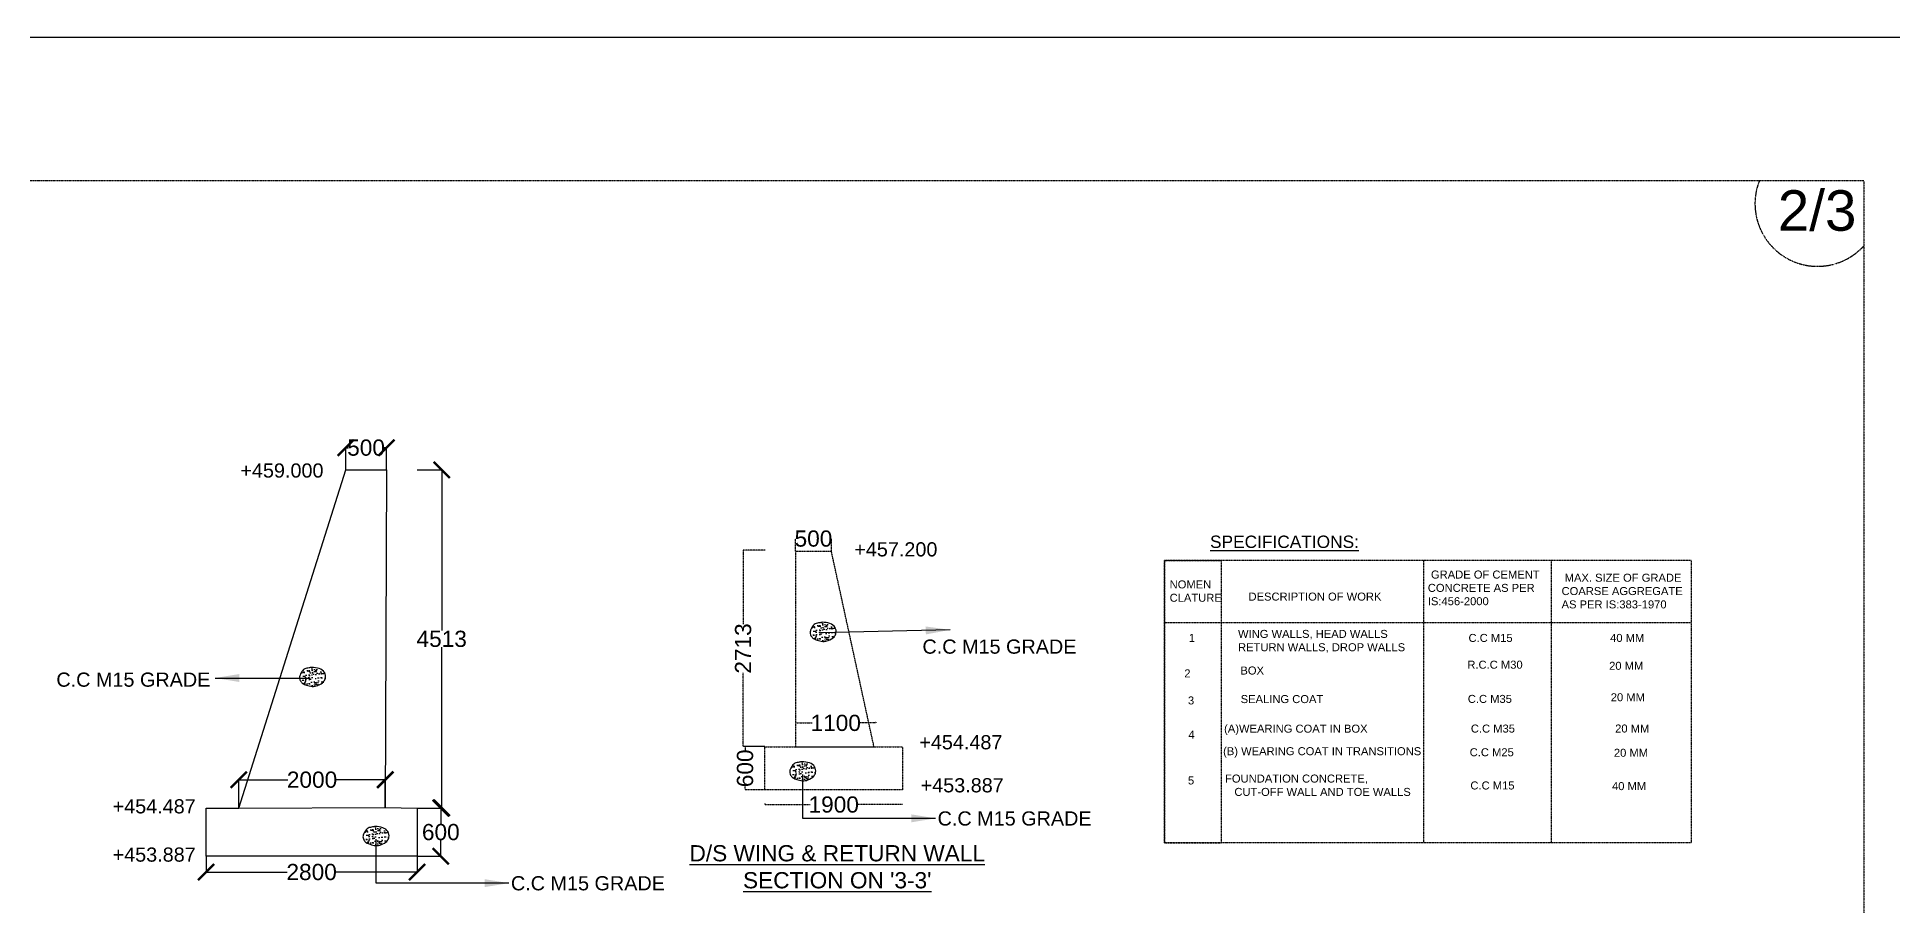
# Model space of a CAD drawing. Header units: inches. Extents: x -14031 to 118596, y 59117 to 142980.
# Drawn here: x 82780 to 105692, y 75682 to 86409 of the extents above; entities that cross this region are included whole.
import ezdxf
from ezdxf.enums import TextEntityAlignment as Align

# ---------------------------------------------------------------- set-up
doc = ezdxf.new("R2010")
doc.units = ezdxf.units.IN
doc.header["$MEASUREMENT"] = 0
doc.linetypes.add('HIDDEN2', pattern=[0.1875, 0.125, -0.0625])
doc.layers.add('DRAWING', color=7, linetype='Continuous')
doc.styles.get("Standard").update_dxf_attribs({"font": 'arial.ttf'})
doc.dimstyles.new('dig', dxfattribs={"dimtxt": 200, "dimasz": 0.18, "dimexe": 0.18, "dimexo": 0.0625, "dimgap": 0.09, "dimtad": 0, "dimtih": 1, "dimtoh": 1, "dimdec": 4, "dimzin": 0, "dimdsep": 46, "dimtxsty": 'Standard', "dimblk": 'ARCHTICK', "dimcen": 0.09, "dimadec": 0, "dimazin": 0, "dimtfac": 1, "dimtdec": 4, "dimtofl": 0, "dimtmove": 0, "dimatfit": 3, "dimldrblk": 'ARCHTICK', "dimfxl": 1, "dimtolj": 1, "dimtzin": 0, "dimarcsym": 0})
doc.dimstyles.new('DIM TEXT', dxfattribs={"dimtxt": 100, "dimasz": 90, "dimexe": 0.18, "dimexo": 0.0625, "dimgap": 0.09, "dimtad": 0, "dimdec": 0, "dimzin": 0, "dimdsep": 46, "dimtxsty": 'Standard', "dimcen": 0.09, "dimadec": 0, "dimazin": 0, "dimtfac": 1, "dimtdec": 0, "dimtofl": 0, "dimtmove": 0, "dimatfit": 3, "dimfxl": 1, "dimtolj": 1, "dimtzin": 0, "dimarcsym": 0})
doc.dimstyles.new('ST1', dxfattribs={"dimtxt": 400, "dimasz": 200, "dimexe": 0.18, "dimexo": 0.0625, "dimgap": 0.09, "dimtad": 0, "dimtih": 1, "dimtoh": 1, "dimdec": 0, "dimzin": 0, "dimdsep": 46, "dimtxsty": 'Standard', "dimblk": 'ARCHTICK', "dimcen": 0.09, "dimadec": 0, "dimazin": 0, "dimtfac": 1, "dimtdec": 0, "dimtofl": 0, "dimtmove": 0, "dimatfit": 3, "dimldrblk": 'ARCHTICK', "dimfxl": 1, "dimtolj": 1, "dimtzin": 0, "dimarcsym": 0})
picture_1 = doc.add_image_def('image1.jpg', size_in_pixel=(7220, 3373))

# ---------------------------------------------------------------- blocks, each defined once
blk = doc.blocks.new('_ArchTick')
at = {"color": 0, "linetype": 'ByBlock', "const_width": 0.15}
blk.add_lwpolyline([(-0.5, -0.5), (0.5, 0.5)], dxfattribs=at)
blk = doc.blocks.new('*D16')
at = {"layer": 'Defpoints', "color": 0, "transparency": 16777216}
for p in [(84867, 76294), (87472, 76294), (87472, 76099)]:
    blk.add_point(p, dxfattribs=at)
at = {"layer": 'DRAWING', "color": 0, "lineweight": -2, "transparency": 16777216}
for p, q in [((84867, 76294), (84867, 76099)), ((84867, 76099), (85869, 76099)), ((87472, 76099), (86470, 76099)), ((87472, 76294), (87472, 76099))]:
    blk.add_line(p, q, dxfattribs=at)
at = {"layer": 'DRAWING', "color": 0, "lineweight": -2, "transparency": 16777216, "xscale": 200, "yscale": 200, "zscale": 200, "rotation": 180}
blk.add_blockref('_ArchTick', (84867, 76099), dxfattribs=at)
at = {"layer": 'DRAWING', "color": 0, "lineweight": -2, "transparency": 16777216, "xscale": 200, "yscale": 200, "zscale": 200}
blk.add_blockref('_ArchTick', (87472, 76099), dxfattribs=at)
at = {"layer": 'DRAWING', "color": 0, "transparency": 16777216, "insert": (86169, 76099), "char_height": 200, "attachment_point": 5}
blk.add_mtext('\\A1;2800', dxfattribs=at)
blk = doc.blocks.new('*D17')
at = {"layer": 'Defpoints', "color": 0, "transparency": 16777216}
for p in [(87472, 76890), (87764, 76890), (87472, 76294)]:
    blk.add_point(p, dxfattribs=at)
at = {"layer": 'DRAWING', "color": 0, "lineweight": -2, "transparency": 16777216}
for p, q in [((87472, 76890), (87764, 76890)), ((87764, 76890), (87764, 76694)), ((87764, 76294), (87764, 76490)), ((87472, 76294), (87764, 76294))]:
    blk.add_line(p, q, dxfattribs=at)
at = {"layer": 'DRAWING', "color": 0, "lineweight": -2, "transparency": 16777216, "xscale": 200, "yscale": 200, "zscale": 200}
for p, rotation in [((87764, 76890), 90), ((87764, 76294), 270)]:
    blk.add_blockref('_ArchTick', p, dxfattribs=dict(at, rotation=rotation))
at = {"layer": 'DRAWING', "color": 0, "transparency": 16777216, "insert": (87764, 76592), "char_height": 200, "attachment_point": 5}
blk.add_mtext('\\A1;600', dxfattribs=at)
blk = doc.blocks.new('*D15')
at = {"layer": 'Defpoints', "color": 0, "transparency": 16777216}
for p in [(87472, 81065), (87775, 81065), (87472, 76890)]:
    blk.add_point(p, dxfattribs=at)
at = {"layer": 'DRAWING', "color": 0, "lineweight": -2, "transparency": 16777216}
for p, q in [((87472, 81065), (87775, 81065)), ((87775, 81065), (87775, 79080)), ((87775, 76890), (87775, 78875)), ((87472, 76890), (87775, 76890))]:
    blk.add_line(p, q, dxfattribs=at)
at = {"layer": 'DRAWING', "color": 0, "lineweight": -2, "transparency": 16777216, "xscale": 200, "yscale": 200, "zscale": 200}
for p, rotation in [((87775, 81065), 90), ((87775, 76890), 270)]:
    blk.add_blockref('_ArchTick', p, dxfattribs=dict(at, rotation=rotation))
at = {"layer": 'DRAWING', "color": 0, "transparency": 16777216, "insert": (87775, 78978), "char_height": 200, "attachment_point": 5}
blk.add_mtext('\\A1;4513', dxfattribs=at)
blk = doc.blocks.new('*D18')
at = {"layer": 'Defpoints', "color": 0, "transparency": 16777216}
for p in [(86590, 81339), (86590, 81065), (87093, 81065)]:
    blk.add_point(p, dxfattribs=at)
at = {"layer": 'DRAWING', "color": 0, "lineweight": -2, "transparency": 16777216}
for p, q in [((86590, 81066), (86590, 81340)), ((86590, 81339), (86621, 81339)), ((87093, 81339), (87062, 81339)), ((87093, 81066), (87093, 81340))]:
    blk.add_line(p, q, dxfattribs=at)
at = {"layer": 'DRAWING', "color": 0, "lineweight": -2, "transparency": 16777216, "xscale": 200, "yscale": 200, "zscale": 200, "rotation": 180}
blk.add_blockref('_ArchTick', (86590, 81339), dxfattribs=at)
at = {"layer": 'DRAWING', "color": 0, "lineweight": -2, "transparency": 16777216, "xscale": 200, "yscale": 200, "zscale": 200}
blk.add_blockref('_ArchTick', (87093, 81339), dxfattribs=at)
at = {"layer": 'DRAWING', "color": 0, "transparency": 16777216, "insert": (86841, 81339), "char_height": 200, "attachment_point": 5}
blk.add_mtext('\\A1;500', dxfattribs=at)
blk = doc.blocks.new('*D19')
at = {"layer": 'Defpoints', "color": 0, "transparency": 16777216}
for p in [(87078, 77239), (85270, 76890), (87078, 76896)]:
    blk.add_point(p, dxfattribs=at)
at = {"layer": 'DRAWING', "color": 0, "lineweight": -2, "transparency": 16777216}
for p, q in [((85270, 76890), (85270, 77240)), ((85270, 77239), (85874, 77239)), ((87078, 77239), (86474, 77239)), ((87078, 76896), (87078, 77240))]:
    blk.add_line(p, q, dxfattribs=at)
at = {"layer": 'DRAWING', "color": 0, "lineweight": -2, "transparency": 16777216, "xscale": 200, "yscale": 200, "zscale": 200, "rotation": 180}
blk.add_blockref('_ArchTick', (85270, 77239), dxfattribs=at)
at = {"layer": 'DRAWING', "color": 0, "lineweight": -2, "transparency": 16777216, "xscale": 200, "yscale": 200, "zscale": 200}
blk.add_blockref('_ArchTick', (87078, 77239), dxfattribs=at)
at = {"layer": 'DRAWING', "color": 0, "transparency": 16777216, "insert": (86174, 77239), "char_height": 200, "attachment_point": 5}
blk.add_mtext('\\A1;2000', dxfattribs=at)
blk = doc.blocks.new('*D20')
at = {"layer": 'Defpoints', "color": 0, "linetype": 'HIDDEN2', "transparency": 16777216}
for p in [(92143, 77946), (93136, 77959), (93136, 77940)]:
    blk.add_point(p, dxfattribs=at)
at = {"layer": 'DRAWING', "color": 0, "linetype": 'HIDDEN2', "lineweight": -2, "transparency": 16777216}
for p, q in [((92143, 77946), (92143, 77940)), ((92143, 77940), (92351, 77940)), ((93136, 77940), (92929, 77940)), ((93136, 77959), (93136, 77940))]:
    blk.add_line(p, q, dxfattribs=at)
at = {"layer": 'DRAWING', "color": 0, "linetype": 'HIDDEN2', "lineweight": -2, "transparency": 16777216, "xscale": 0.18, "yscale": 0.18, "zscale": 0.18, "rotation": 180}
blk.add_blockref('_ArchTick', (92143, 77940), dxfattribs=at)
at = {"layer": 'DRAWING', "color": 0, "linetype": 'HIDDEN2', "lineweight": -2, "transparency": 16777216, "xscale": 0.18, "yscale": 0.18, "zscale": 0.18}
blk.add_blockref('_ArchTick', (93136, 77940), dxfattribs=at)
at = {"layer": 'DRAWING', "color": 0, "linetype": 'HIDDEN2', "transparency": 16777216, "insert": (92640, 77940), "char_height": 200, "attachment_point": 5}
blk.add_mtext('\\A1;1100', dxfattribs=at)
blk = doc.blocks.new('*D21')
at = {"layer": 'Defpoints', "color": 0, "linetype": 'HIDDEN2', "transparency": 16777216}
for p in [(92587, 80216), (92143, 80058), (92587, 80058)]:
    blk.add_point(p, dxfattribs=at)
at = {"layer": 'DRAWING', "color": 0, "linetype": 'HIDDEN2', "lineweight": -2, "transparency": 16777216}
for p, q in [((92143, 80058), (92143, 80217)), ((92143, 80216), (92144, 80216)), ((92587, 80216), (92586, 80216)), ((92587, 80058), (92587, 80217))]:
    blk.add_line(p, q, dxfattribs=at)
at = {"layer": 'DRAWING', "color": 0, "linetype": 'HIDDEN2', "lineweight": -2, "transparency": 16777216, "xscale": 0.18, "yscale": 0.18, "zscale": 0.18, "rotation": 180}
blk.add_blockref('_ArchTick', (92143, 80216), dxfattribs=at)
at = {"layer": 'DRAWING', "color": 0, "linetype": 'HIDDEN2', "lineweight": -2, "transparency": 16777216, "xscale": 0.18, "yscale": 0.18, "zscale": 0.18}
blk.add_blockref('_ArchTick', (92587, 80216), dxfattribs=at)
at = {"layer": 'DRAWING', "color": 0, "linetype": 'HIDDEN2', "transparency": 16777216, "insert": (92365, 80216), "char_height": 200, "attachment_point": 5}
blk.add_mtext('\\A1;500', dxfattribs=at)
blk = doc.blocks.new('*D22')
at = {"layer": 'Defpoints', "color": 0, "linetype": 'HIDDEN2', "transparency": 16777216}
for p in [(91766, 76944), (93465, 76932), (93465, 76932)]:
    blk.add_point(p, dxfattribs=at)
at = {"layer": 'DRAWING', "color": 0, "linetype": 'HIDDEN2', "lineweight": -2, "transparency": 16777216}
for p, q in [((91766, 76944), (91766, 76932)), ((91766, 76932), (92326, 76932)), ((93465, 76932), (92904, 76932)), ((93465, 76932), (93465, 76932))]:
    blk.add_line(p, q, dxfattribs=at)
at = {"layer": 'DRAWING', "color": 0, "linetype": 'HIDDEN2', "lineweight": -2, "transparency": 16777216, "xscale": 0.18, "yscale": 0.18, "zscale": 0.18, "rotation": 180}
blk.add_blockref('_ArchTick', (91766, 76932), dxfattribs=at)
at = {"layer": 'DRAWING', "color": 0, "linetype": 'HIDDEN2', "lineweight": -2, "transparency": 16777216, "xscale": 0.18, "yscale": 0.18, "zscale": 0.18}
blk.add_blockref('_ArchTick', (93465, 76932), dxfattribs=at)
at = {"layer": 'DRAWING', "color": 0, "linetype": 'HIDDEN2', "transparency": 16777216, "insert": (92615, 76932), "char_height": 200, "attachment_point": 5}
blk.add_mtext('\\A1;1900', dxfattribs=at)
blk = doc.blocks.new('*D23')
at = {"layer": 'Defpoints', "color": 0, "linetype": 'HIDDEN2', "transparency": 16777216}
for p in [(91521, 77648), (91766, 77648), (91766, 77113)]:
    blk.add_point(p, dxfattribs=at)
at = {"layer": 'DRAWING', "color": 0, "linetype": 'HIDDEN2', "lineweight": -2, "transparency": 16777216}
for p, q in [((91766, 77648), (91521, 77648)), ((91521, 77648), (91521, 77601)), ((91521, 77113), (91521, 77159)), ((91766, 77113), (91521, 77113))]:
    blk.add_line(p, q, dxfattribs=at)
at = {"layer": 'DRAWING', "color": 0, "linetype": 'HIDDEN2', "lineweight": -2, "transparency": 16777216, "xscale": 0.18, "yscale": 0.18, "zscale": 0.18}
for p, rotation in [((91521, 77648), 90), ((91521, 77113), 270)]:
    blk.add_blockref('_ArchTick', p, dxfattribs=dict(at, rotation=rotation))
at = {"layer": 'DRAWING', "color": 0, "linetype": 'HIDDEN2', "transparency": 16777216, "insert": (91521, 77380), "char_height": 200, "attachment_point": 5, "rotation": 90}
blk.add_mtext('\\A1;600', dxfattribs=at)
blk = doc.blocks.new('*D24')
at = {"layer": 'Defpoints', "color": 0, "linetype": 'HIDDEN2', "transparency": 16777216}
for p in [(91497, 80072), (91769, 80072), (91766, 77648)]:
    blk.add_point(p, dxfattribs=at)
at = {"layer": 'DRAWING', "color": 0, "linetype": 'HIDDEN2', "lineweight": -2, "transparency": 16777216}
for p, q in [((91769, 80072), (91497, 80072)), ((91497, 80072), (91497, 79160)), ((91497, 77648), (91497, 78559)), ((91765, 77648), (91497, 77648))]:
    blk.add_line(p, q, dxfattribs=at)
at = {"layer": 'DRAWING', "color": 0, "linetype": 'HIDDEN2', "lineweight": -2, "transparency": 16777216, "xscale": 0.18, "yscale": 0.18, "zscale": 0.18}
for p, rotation in [((91497, 80072), 90), ((91497, 77648), 270)]:
    blk.add_blockref('_ArchTick', p, dxfattribs=dict(at, rotation=rotation))
at = {"layer": 'DRAWING', "color": 0, "linetype": 'HIDDEN2', "transparency": 16777216, "insert": (91497, 78860), "char_height": 200, "attachment_point": 5, "rotation": 90}
blk.add_mtext('\\A1;2713', dxfattribs=at)

msp = doc.modelspace()

# ---------------------------------------------------------------- hatches: boundary and pattern name
at = {"layer": 'DRAWING'}
h = msp.add_hatch(dxfattribs=at)
h.set_pattern_fill('AR-CONC', color=256, scale=15, style=0)
h.set_pattern_definition([(50, (88840.94, 1282.64), (107.58903, -9.41282), [11.25, -123.75]), (355, (88840.94, 1282.64), (-20.8127, 112.82882), [9, -99]), (100.4514, (88849.91, 1281.85), (86.77641, 103.41593), [9.56103, -105.17132]), (46.1842, (88840.94, 1312.64), (160.08616, -24.82785), [16.875, -185.625]), (96.6356, (88854.28, 1310.57), (140.1994, 146.11768), [14.34154, -157.75695]), (351.1842, (88840.94, 1312.64), (140.1993, 146.1178), [13.5, -148.5]), (21, (88855.94, 1305.14), (89.53606, -60.39283), [11.25, -123.75]), (326, (88855.94, 1305.14), (36.4973, 108.7725), [9, -99]), (71.4514, (88863.4, 1300.1), (126.0334, 48.37957), [9.56103, -105.17132]), (37.5, (88840.94, 1282.637), (1.823978, 49.934078), [0, -97.8, 0, -100.5, 0, -99.375]), (7.5, (88840.94, 1282.637), (39.46043, 59.161757), [0, -57.3, 0, -95.55, 0, -37.875]), (327.5, (88807.49, 1282.637), (80.073365, -3.38323), [0, -37.5, 0, -117, 0, -155.25]), (317.5, (88792.49, 1282.64), (87.477925, 15.01575), [0, -48.75, 0, -77.7, 0, -110.25])])
edge = h.paths.add_edge_path()
edge.add_spline(control_points=[(92473.44178, 79183.13713), (92505.26367, 79181.21509), (92563.93028, 79177.67163), (92638.71286, 79129.01749), (92649.83731, 79058.39608), (92620.36299, 78992.41318), (92565.36979, 78964.73003), (92514.5155, 78947.36791), (92467.15491, 78944.06423), (92416.89069, 78963.02786), (92362.13726, 78979.0114), (92335.27912, 79012.20843), (92318.75656, 79048.45183), (92330.32183, 79095.88532), (92353.39145, 79136.73603), (92392.59021, 79171.28319), (92428.25822, 79174.91405), (92457.1549, 79179.63361), (92467.77904, 79181.919), (92473.44178, 79183.13713)], knot_values=[0, 0, 0, 0, 95.1892851113, 175.4902813691, 244.4558524898, 289.2330788443, 384.9213748893, 415.2858277907, 451.3725289422, 524.134125956, 575.2124971125, 617.7330803634, 647.8162982764, 691.3048025046, 756.3048025046, 787.9315317063, 843.5934576521, 858.8003639779, 876.1569189356, 876.1569189356, 876.1569189356, 876.1569189356], degree=3, periodic=0)
h = msp.add_hatch(dxfattribs=at)
h.set_pattern_fill('AR-CONC', color=256, scale=15, style=0)
h.set_pattern_definition([(50, (82536.75, 726.44), (107.58903, -9.41282), [11.25, -123.75]), (355, (82536.75, 726.44), (-20.8127, 112.82882), [9, -99]), (100.4514, (82545.71, 725.66), (86.77641, 103.41593), [9.56103, -105.17132]), (46.1842, (82536.75, 756.44), (160.08616, -24.82785), [16.875, -185.625]), (96.6356, (82550.09, 754.37), (140.1994, 146.11768), [14.34154, -157.75695]), (351.1842, (82536.75, 756.44), (140.1993, 146.1178), [13.5, -148.5]), (21, (82551.75, 748.94), (89.53606, -60.39283), [11.25, -123.75]), (326, (82551.75, 748.94), (36.4973, 108.7725), [9, -99]), (71.4514, (82559.21, 743.91), (126.0334, 48.37957), [9.56103, -105.17132]), (37.5, (82536.746, 726.442), (1.823978, 49.934078), [0, -97.8, 0, -100.5, 0, -99.375]), (7.5, (82536.746, 726.44), (39.46043, 59.161757), [0, -57.3, 0, -95.55, 0, -37.875]), (327.5, (82503.296, 726.442), (80.073365, -3.38323), [0, -37.5, 0, -117, 0, -155.25]), (317.5, (82488.296, 726.44), (87.477925, 15.01575), [0, -48.75, 0, -77.7, 0, -110.25])])
edge = h.paths.add_edge_path()
edge.add_spline(control_points=[(86169.2457, 78626.94228), (86201.06759, 78625.02024), (86259.7342, 78621.47678), (86334.51679, 78572.82264), (86345.64123, 78502.20123), (86316.16692, 78436.21833), (86261.17371, 78408.53517), (86210.31943, 78391.17306), (86162.95884, 78387.86938), (86112.69462, 78406.83301), (86057.94119, 78422.81654), (86031.08305, 78456.01357), (86014.56048, 78492.25698), (86026.12575, 78539.69047), (86049.19537, 78580.54117), (86088.39414, 78615.08834), (86124.06214, 78618.7192), (86152.95882, 78623.43876), (86163.58296, 78625.72415), (86169.2457, 78626.94228)], knot_values=[0, 0, 0, 0, 95.1892851113, 175.4902813691, 244.4558524898, 289.2330788443, 384.9213748893, 415.2858277907, 451.3725289422, 524.134125956, 575.2124971125, 617.7330803634, 647.8162982764, 691.3048025046, 756.3048025046, 787.9315317063, 843.5934576521, 858.8003639779, 876.1569189356, 876.1569189356, 876.1569189356, 876.1569189356], degree=3, periodic=0)
h = msp.add_hatch(dxfattribs=at)
h.set_pattern_fill('AR-CONC', color=256, scale=15, style=0)
h.set_pattern_definition([(50, (88589.31, -438.55), (107.58903, -9.41282), [11.25, -123.75]), (355, (88589.31, -438.55), (-20.8127, 112.82882), [9, -99]), (100.4514, (88598.27, -439.34), (86.77641, 103.41593), [9.56103, -105.17132]), (46.1842, (88589.3, -408.55), (160.08616, -24.82785), [16.875, -185.625]), (96.6356, (88602.65, -410.62), (140.1994, 146.11768), [14.34154, -157.75695]), (351.1842, (88589.3, -408.55), (140.1993, 146.1178), [13.5, -148.5]), (21, (88604.31, -416.05), (89.53606, -60.39283), [11.25, -123.75]), (326, (88604.31, -416.05), (36.4973, 108.7725), [9, -99]), (71.4514, (88611.77, -421.08), (126.0334, 48.37957), [9.56103, -105.17132]), (37.5, (88589.306, -438.552), (1.823978, 49.934078), [0, -97.8, 0, -100.5, 0, -99.375]), (7.5, (88589.306, -438.55), (39.46043, 59.161757), [0, -57.3, 0, -95.55, 0, -37.875]), (327.5, (88555.856, -438.55), (80.073365, -3.38323), [0, -37.5, 0, -117, 0, -155.25]), (317.5, (88540.856, -438.55), (87.477925, 15.01575), [0, -48.75, 0, -77.7, 0, -110.25])])
edge = h.paths.add_edge_path()
edge.add_spline(control_points=[(92221.80608, 77461.94807), (92253.62797, 77460.02603), (92312.29458, 77456.48257), (92387.07716, 77407.82844), (92398.20161, 77337.20703), (92368.72729, 77271.22413), (92313.73409, 77243.54097), (92262.8798, 77226.17885), (92215.51921, 77222.87517), (92165.25499, 77241.8388), (92110.50156, 77257.82234), (92083.64342, 77291.01937), (92067.12086, 77327.26277), (92078.68613, 77374.69626), (92101.75575, 77415.54697), (92140.95451, 77450.09413), (92176.62252, 77453.72499), (92205.5192, 77458.44455), (92216.14333, 77460.72994), (92221.80608, 77461.94807)], knot_values=[0, 0, 0, 0, 95.1892851113, 175.4902813691, 244.4558524898, 289.2330788443, 384.9213748893, 415.2858277907, 451.3725289422, 524.134125956, 575.2124971125, 617.7330803634, 647.8162982764, 691.3048025046, 756.3048025046, 787.9315317063, 843.5934576521, 858.8003639779, 876.1569189356, 876.1569189356, 876.1569189356, 876.1569189356], degree=3, periodic=0)
h = msp.add_hatch(dxfattribs=at)
h.set_pattern_fill('AR-CONC', color=256, scale=15, style=0)
h.set_pattern_definition([(50, (83321.25, -1238.56), (107.58903, -9.41282), [11.25, -123.75]), (355, (83321.25, -1238.56), (-20.8127, 112.82882), [9, -99]), (100.4514, (83330.21, -1239.34), (86.77641, 103.41593), [9.56103, -105.17132]), (46.1842, (83321.25, -1208.56), (160.08616, -24.82785), [16.875, -185.625]), (96.6356, (83334.59, -1210.63), (140.1994, 146.11768), [14.34154, -157.75695]), (351.1842, (83321.25, -1208.56), (140.1993, 146.1178), [13.5, -148.5]), (21, (83336.25, -1216.06), (89.53606, -60.39283), [11.25, -123.75]), (326, (83336.25, -1216.06), (36.4973, 108.7725), [9, -99]), (71.4514, (83343.71, -1221.09), (126.0334, 48.37957), [9.56103, -105.17132]), (37.5, (83321.246, -1238.558), (1.823978, 49.934078), [0, -97.8, 0, -100.5, 0, -99.375]), (7.5, (83321.246, -1238.56), (39.46043, 59.161757), [0, -57.3, 0, -95.55, 0, -37.875]), (327.5, (83287.796, -1238.558), (80.073365, -3.38323), [0, -37.5, 0, -117, 0, -155.25]), (317.5, (83272.796, -1238.56), (87.477925, 15.01575), [0, -48.75, 0, -77.7, 0, -110.25])])
edge = h.paths.add_edge_path()
edge.add_spline(control_points=[(86953.7457, 76661.94228), (86985.56759, 76660.02024), (87044.2342, 76656.47678), (87119.01679, 76607.82264), (87130.14123, 76537.20123), (87100.66692, 76471.21833), (87045.67371, 76443.53517), (86994.81943, 76426.17306), (86947.45884, 76422.86938), (86897.19462, 76441.83301), (86842.44119, 76457.81654), (86815.58305, 76491.01357), (86799.06048, 76527.25698), (86810.62575, 76574.69047), (86833.69537, 76615.54117), (86872.89414, 76650.08834), (86908.56214, 76653.7192), (86937.45882, 76658.43876), (86948.08296, 76660.72415), (86953.7457, 76661.94228)], knot_values=[0, 0, 0, 0, 95.1892851113, 175.4902813691, 244.4558524898, 289.2330788443, 384.9213748893, 415.2858277907, 451.3725289422, 524.134125956, 575.2124971125, 617.7330803634, 647.8162982764, 691.3048025046, 756.3048025046, 787.9315317063, 843.5934576521, 858.8003639779, 876.1569189356, 876.1569189356, 876.1569189356, 876.1569189356], degree=3, periodic=0)

# ---------------------------------------------------------------- linework, layer by layer
at = {"layer": 'DRAWING', "linetype": 'HIDDEN2'}
for points in [[(71874.33855, 84638.7061), (105334.05475, 84638.7061), (105334.05475, 61097.85817), (71874.33855, 61097.85817)], [(92143.43846, 77647.53002), (93112.38667, 77647.53002), (92586.84698, 80057.59239), (92143.43846, 80057.82965)], [(96698.41483, 79952.15008), (103200.59565, 79952.15008), (103200.59565, 76460.97346), (96698.41483, 76460.97346)], [(97401.35286, 79942.398), (96698.41483, 79942.398), (96698.41483, 76460.97346), (97401.35286, 76460.97346)], [(91765.60527, 77647.53002), (93464.57966, 77647.53002), (93464.57966, 77112.88781), (91765.60527, 77112.88781)]]:
    msp.add_lwpolyline(points, close=True, dxfattribs=at)
at = {"layer": 'DRAWING'}
for points in [[(84865.2457, 76889.94228), (85269.7457, 76889.94228), (86589.7457, 81065.44228), (87092.7457, 81065.44228), (87077.7457, 76895.94228), (87471.7457, 76889.94228), (87472.2457, 76293.94228), (84866.7457, 76293.94228), (84865.2457, 76889.94228)], [(85269.7457, 76889.94228), (87077.7457, 76895.94228)]]:
    msp.add_lwpolyline(points, dxfattribs=at)
at = {"layer": 'DRAWING', "linetype": 'HIDDEN2'}
for points in [[(99894.97359, 79951.01392), (99894.97359, 76469.71569)], [(101472.5959, 79942.27169), (101472.5959, 76460.97346)], [(96698.41483, 79179.9265), (103200.59565, 79179.9265)]]:
    msp.add_lwpolyline(points, dxfattribs=at)
msp.add_arc((104762.11436, 84351.53178), 772.52977, 158.17750326, 317.761015254, dxfattribs=at)
at = {"layer": 'DRAWING'}
for points in [[(92473.44178, 79183.13713), (92567.44178, 79168.13713), (92631.44178, 79119.63713), (92642.94178, 79051.63713), (92624.94178, 79010.63713), (92544.94178, 78958.13713), (92515.94178, 78949.13713), (92479.94178, 78946.63713), (92409.44178, 78964.63713), (92362.44178, 78984.63713), (92334.44178, 79016.63713), (92323.44178, 79044.63713), (92329.94178, 79087.63713), (92362.94178, 79143.63713), (92387.44178, 79163.63713), (92441.44178, 79177.13713), (92456.44178, 79179.63713), (92473.44178, 79183.13713)], [(86169.2457, 78626.94228), (86263.2457, 78611.94228), (86327.2457, 78563.44228), (86338.7457, 78495.44228), (86320.7457, 78454.44228), (86240.7457, 78401.94228), (86211.7457, 78392.94228), (86175.7457, 78390.44228), (86105.2457, 78408.44228), (86058.2457, 78428.44228), (86030.2457, 78460.44228), (86019.2457, 78488.44228), (86025.7457, 78531.44228), (86058.7457, 78587.44228), (86083.2457, 78607.44228), (86137.2457, 78620.94228), (86152.2457, 78623.44228), (86169.2457, 78626.94228)], [(92221.80608, 77461.94807), (92315.80608, 77446.94807), (92379.80608, 77398.44807), (92391.30608, 77330.44807), (92373.30608, 77289.44807), (92293.30608, 77236.94807), (92264.30608, 77227.94807), (92228.30608, 77225.44807), (92157.80608, 77243.44807), (92110.80608, 77263.44807), (92082.80608, 77295.44807), (92071.80608, 77323.44807), (92078.30608, 77366.44807), (92111.30608, 77422.44807), (92135.80608, 77442.44807), (92189.80608, 77455.94807), (92204.80608, 77458.44807), (92221.80608, 77461.94807)], [(86953.7457, 76661.94228), (87047.7457, 76646.94228), (87111.7457, 76598.44228), (87123.2457, 76530.44228), (87105.2457, 76489.44228), (87025.2457, 76436.94228), (86996.2457, 76427.94228), (86960.2457, 76425.44228), (86889.7457, 76443.44228), (86842.7457, 76463.44228), (86814.7457, 76495.44228), (86803.7457, 76523.44228), (86810.2457, 76566.44228), (86843.2457, 76622.44228), (86867.7457, 76642.44228), (86921.7457, 76655.94228), (86936.7457, 76658.44228), (86953.7457, 76661.94228)]]:
    msp.add_spline(points, degree=3, dxfattribs=at)

# ---------------------------------------------------------------- texts
for s, p in [('+459.000', (85289.12903, 80970.34047)), ('+457.200', (92868.87138, 79996.62199)), ('C.C M15 GRADE', (93710.47083, 78795.72006)), ('C.C M15 GRADE', (83017.26495, 78387.8373)), ('+454.487', (93671.78978, 77614.74533)), ('+453.887', (93687.98157, 77083.44091)), ('+454.487', (83711.55817, 76823.65173)), ('C.C M15 GRADE', (93897.72141, 76673.65605)), ('+453.887', (83711.55817, 76227.65173)), ('C.C M15 GRADE', (88629.66103, 75873.65026))]:
    msp.add_text(s, height=175, dxfattribs=at).set_placement(p)
at = {"layer": 'DRAWING', "linetype": 'HIDDEN2'}
for s, p in [('1', (97037.09082, 78990.79116)), ('2', (96982.22495, 78552.36633)), ('3', (97027.1156, 78218.56551)), ('4', (97032.10321, 77795.08693)), ('5', (97027.16948, 77230.38498))]:
    msp.add_text(s, height=98.81541, dxfattribs=at).set_placement(p, align=Align.MIDDLE_CENTER)
at = {"layer": 'DRAWING', "linetype": 'HIDDEN2', "attachment_point": 1}
for s, insert, char_height, width in [('2/3', (104271.25904, 84517.88414), 500, 288.6182628), ('{\\LSPECIFICATIONS: }', (97261.15596, 80253.88715), 152.8228, 1900.8300008), (' GRADE OF CEMENT CONCRETE AS PER  IS:456-2000', (99950.24501, 79822.40751), 98.8154068, 1498.1321709), (' MAX. SIZE OF GRADE COARSE AGGREGATE AS PER IS:383-1970', (101601.54775, 79783.1631), 98.8154068, 1498.1321709), ('NOMEN\\PCLATURE ', (96762.43459, 79700.57734), 98.815407, 814.4761521), ('DESCRIPTION OF WORK', (97736.46544, 79549.97667), 98.8154068, 1689.0140783), ('WING WALLS, HEAD WALLS RETURN WALLS, DROP WALLS', (97606.97479, 79089.41062), 98.8154068, 2147.2368156), ('C.C M15', (100452.83706, 79039.71267), 98.815407, 540.0915806), ('40 MM', (102201.20445, 79040.23058), 98.815407, 540.0915806), ('BOX', (97636.18687, 78637.45488), 98.815407, 2147.2368156), ('R.C.C M30', (100438.35261, 78709.23681), 98.815407, 892.9534872), ('20 MM', (102188.89489, 78695.65159), 98.815407, 540.0915806), ('SEALING COAT', (97639.38914, 78284.55213), 98.8154068, 2147.2368156), ('C.C M35', (100444.04868, 78286.7368), 98.815407, 540.0915806), ('20 MM', (102209.07614, 78307.16434), 98.815407, 540.0915806), ('^J(A)WEARING COAT IN BOX', (97434.71376, 78084.2541), 98.8154068, 2147.2368156), ('C.C M35', (100481.58752, 77920.43032), 98.815407, 540.0915806), ('20 MM', (102263.23645, 77921.26311), 98.815407, 540.0915806), ('^J(B) WEARING COAT IN TRANSITIONS', (97422.46755, 77805.84029), 98.8154068, 2669.1640359), ('C.C M25', (100467.17224, 77628.03998), 98.815407, 540.0915806), ('20 MM', (102247.45522, 77621.75953), 98.815407, 540.0915806), ('FOUNDATION CONCRETE,                           CUT-OFF WALL AND TOE WALLS ', (97446.76266, 77303.18648), 98.8154068, 2669.1640359), ('C.C M15', (100475.80772, 77217.83085), 98.815407, 540.0915806), ('40 MM', (102224.38481, 77210.27023), 98.815407, 540.0915806)]:
    msp.add_mtext(s, dxfattribs=dict(at, insert=insert, char_height=char_height, width=width))
at = {"layer": 'DRAWING', "insert": (92658.62807, 76163.60282), "char_height": 200, "attachment_point": 5}
msp.add_mtext("{\\L\\C0;D/S WING & RETURN WALL\\PSECTION ON '3-3'}", dxfattribs=at)

# ---------------------------------------------------------------- dimensions: what is measured, and where the dimension line sits
at = {"layer": 'DRAWING'}
for base, p1, p2, text, picture, middle in [((86589.7457, 81339.44228), (87092.7457, 81065.44228), (86589.7457, 81065.44228), '500', '*D18', (86841.2457, 81339.44228)), ((87077.7457, 77239.44228), (85269.7457, 76889.94228), (87077.7457, 76895.94228), '2000', '*D19', (86173.7457, 77239.44228)), ((87472.2457, 76099.44228), (84866.7457, 76293.94228), (87472.2457, 76293.94228), '2800', '*D16', (86169.4957, 76099.44228))]:
    dim = msp.add_linear_dim(base=base, p1=p1, p2=p2, text=text, dimstyle='ST1', override={"dimtxt": 200}, dxfattribs=at)
    dim.commit()
    dim.dimension.update_dxf_attribs({"geometry": picture, "text_midpoint": middle})
for base, p1, p2, text, picture, middle in [((87774.7457, 81065.44228), (87471.7457, 76889.94228), (87471.7457, 81065.44228), '4513', '*D15', (87774.7457, 78977.69228)), ((87763.7457, 76889.94228), (87472.2457, 76293.94228), (87471.7457, 76889.94228), '600', '*D17', (87763.7457, 76591.94228))]:
    dim = msp.add_linear_dim(base=base, p1=p1, p2=p2, angle=90, text=text, dimstyle='ST1', override={"dimtxt": 200}, dxfattribs=at)
    dim.commit()
    dim.dimension.update_dxf_attribs({"geometry": picture, "text_midpoint": middle})
at = {"layer": 'DRAWING', "linetype": 'HIDDEN2'}
for base, p1, p2, text, picture, middle in [((92586.84698, 80216.33025), (92143.43846, 80057.82965), (92586.84698, 80057.59239), '500', '*D21', (92365.14272, 80216.33025)), ((93135.81096, 77940.02952), (92143.43846, 77945.86503), (93135.81096, 77959.11054), '1100', '*D20', (92639.62471, 77940.02952)), ((93464.57966, 76931.99889), (91765.60527, 76944.21366), (93464.57966, 76931.99889), '1900', '*D22', (92615.09247, 76931.99889))]:
    dim = msp.add_linear_dim(base=base, p1=p1, p2=p2, text=text, dimstyle='dig', dxfattribs=at)
    dim.commit()
    dim.dimension.update_dxf_attribs({"geometry": picture, "text_midpoint": middle})
for base, p1, p2, text, picture, middle in [((91497.43859, 80071.65957), (91765.54277, 77647.53002), (91768.84683, 80071.65957), '2713', '*D24', (91497.43859, 78859.59479)), ((91521.47748, 77647.53002), (91765.60527, 77112.88781), (91765.60527, 77647.53002), '600', '*D23', (91521.47748, 77380.20891))]:
    dim = msp.add_linear_dim(base=base, p1=p1, p2=p2, angle=90, text=text, dimstyle='dig', dxfattribs=at)
    dim.commit()
    dim.dimension.update_dxf_attribs({"geometry": picture, "text_midpoint": middle, "text_rotation": 90})

# ---------------------------------------------------------------- pictures from other files: only their frames are drawn
at = {"linetype": 'HIDDEN2'}
image = msp.add_image(picture_1, insert=(60176.32332, 59116.60337), size_in_units=(58419.71765, 27292.20327), dxfattribs=dict(at, fade=30))
image.dxf.flags = 7

# ---------------------------------------------------------------- leaders
at = {"layer": 'DRAWING'}
for points in [[(94051.46922, 79089.98908), (92453.33129, 79051.49177)], [(84977.37694, 78495.29692), (86149.13522, 78495.29692)], [(93872.66886, 76762.58659), (92233.49375, 76762.58659), (92233.49375, 77305.40853)], [(88604.60849, 75962.58079), (86965.43338, 75962.58079), (86965.43338, 76505.40274)]]:
    msp.add_leader(points, dimstyle='DIM TEXT', override={"dimasz": 300, "dimgap": 0.09, "dimtad": 0}, dxfattribs=at)

doc.saveas('drawing.dxf')
